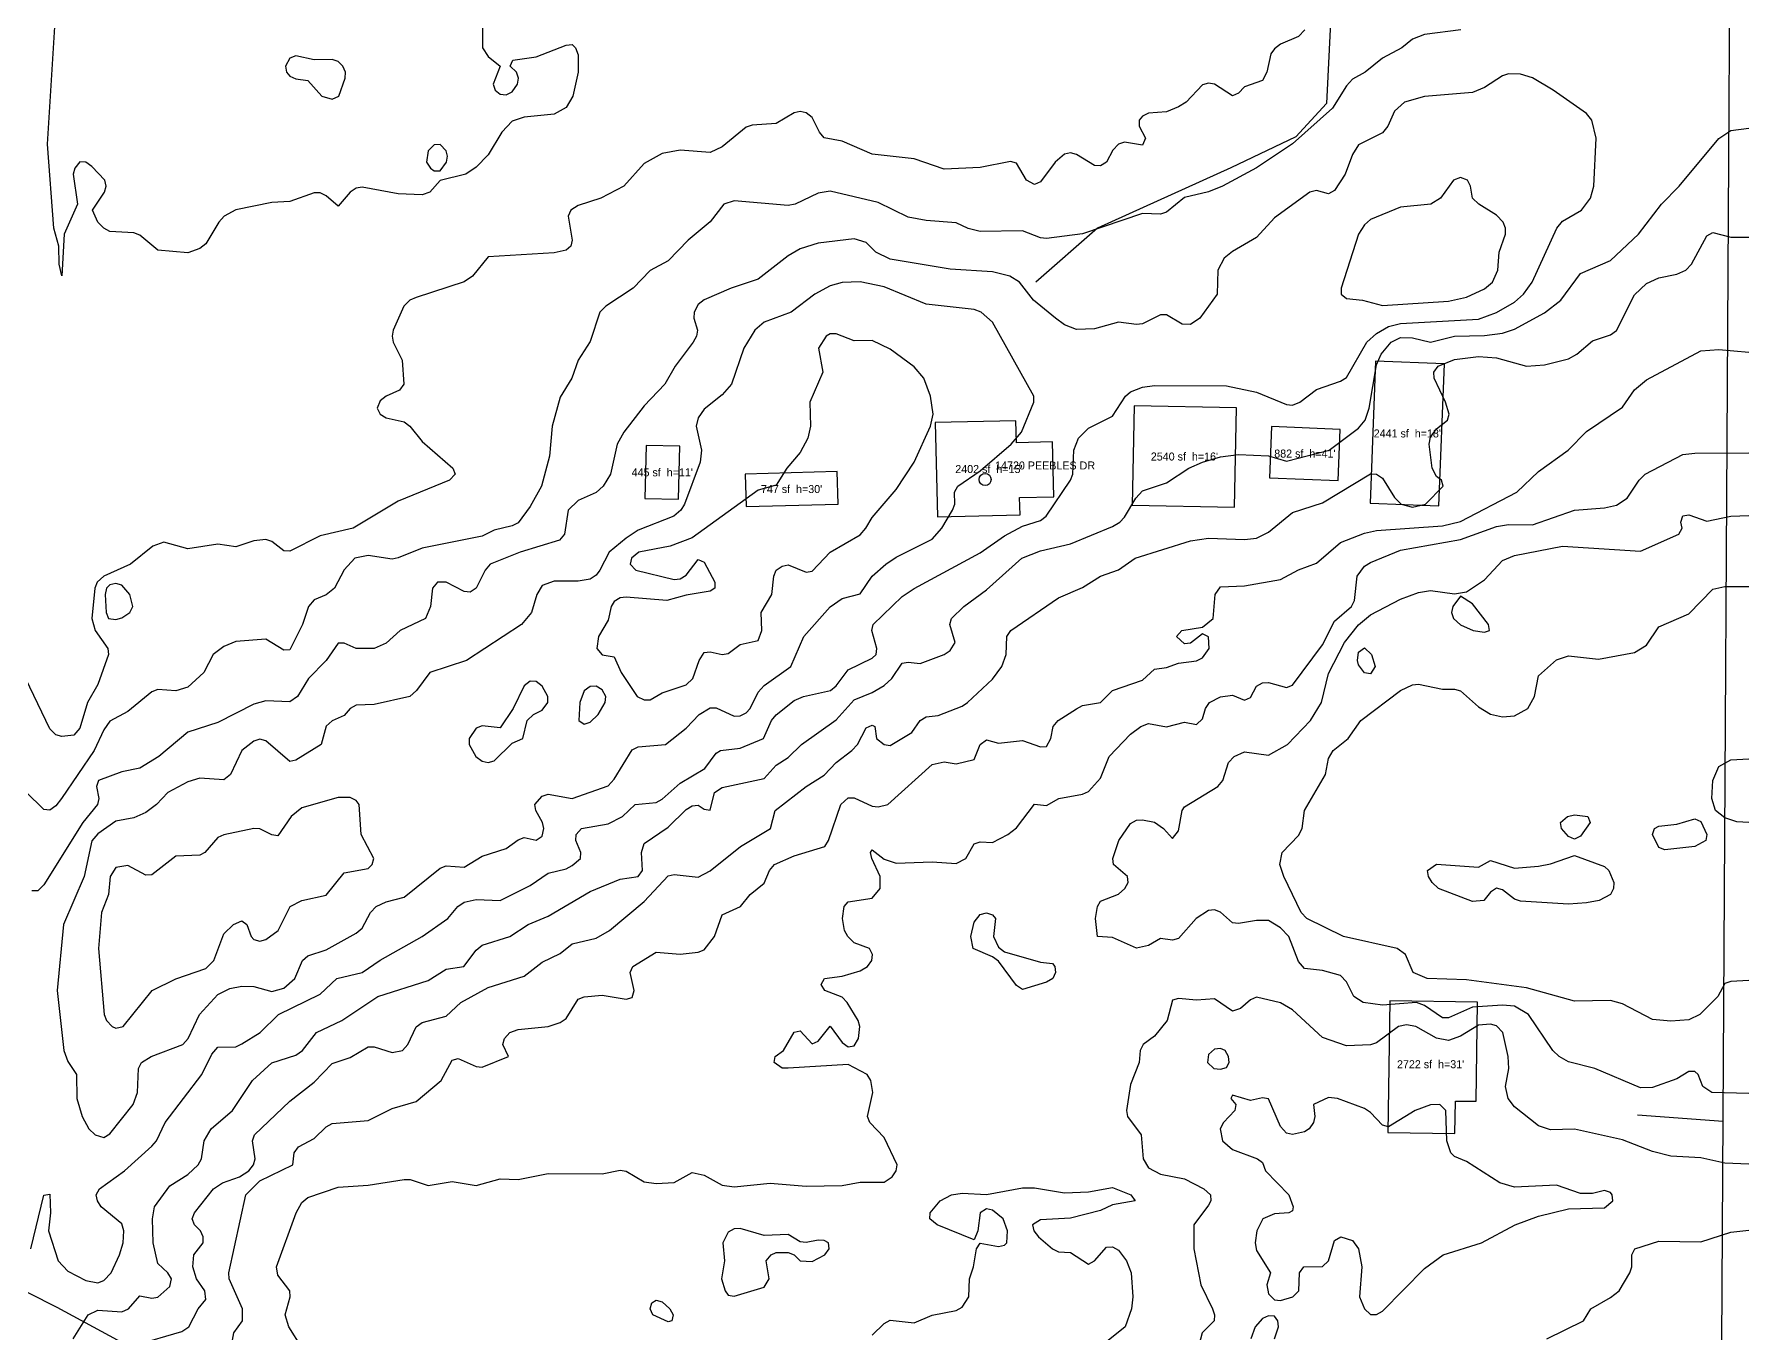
# Model space of a CAD drawing. Extents: x 425119 to 428731, y 1576976 to 1581037.
# Drawn here: x 427816 to 428673, y 1579065 to 1579714 of the extents above; entities that cross this region are included whole.
import ezdxf
from ezdxf.enums import TextEntityAlignment as Align

# ---------------------------------------------------------------- set-up
doc = ezdxf.new("R2010")
doc.units = 21
doc.header["$MEASUREMENT"] = 0
for name, color, linetype in [('A-BLDG-ANNO', 1, 'Continuous'), ('A-BLDG-FTPT', 1, 'Continuous'), ('C-ROAD-CNTR', 7, 'Continuous'), ('C-TOPO-MAJR', 3, 'Continuous'), ('C-TOPO-MINR', 8, 'Continuous'), ('G-ANNO-ADDR', 2, 'Continuous'), ('G-ANNO-AOI', 6, 'Continuous')]:
    doc.layers.add(name, color=color, linetype=linetype)

msp = doc.modelspace()

# ---------------------------------------------------------------- linework, layer by layer
at = {"layer": 'A-BLDG-FTPT'}
for points, elevation in [([(428486.05, 1579551.01), (428483.35, 1579480.09), (428517.72, 1579478.79), (428520.42, 1579549.72)], 80.25), ([(428306.58, 1579510.19), (428306.3, 1579521.28), (428265.92, 1579520.29), (428267.08, 1579473.26), (428308.36, 1579474.29), (428308.12, 1579482.84), (428325.31, 1579483.28), (428324.64, 1579510.63)], 83.02), ([(428365.41, 1579528.68), (428364.41, 1579479.09), (428415.58, 1579478.05), (428416.58, 1579527.68)], 81.23), ([(428468.4, 1579516.94), (428434.07, 1579518.38), (428432.98, 1579492.75), (428467.32, 1579491.31)], 81.14), ([(428138.28, 1579508.5), (428121.51, 1579508.93), (428120.81, 1579482.43), (428137.61, 1579482)], 82.65), ([(428216.9, 1579495.89), (428170.94, 1579494.56), (428171.42, 1579478.34), (428217.38, 1579479.63)], 84.2), ([(428525.89, 1579181.3), (428536.22, 1579181.17), (428536.96, 1579230.76), (428493.1, 1579231.42), (428492.13, 1579165.54), (428525.67, 1579165.05)], 78.41)]:
    msp.add_lwpolyline(points, close=True, dxfattribs=dict(at, elevation=elevation))
at = {"layer": 'C-ROAD-CNTR'}
for points in [[(428467.24, 1579796.68), (428466.15, 1579774.36), (428461.55, 1579679.77), (428446.09, 1579663.07), (428413.7, 1579647.59), (428347.05, 1579617.4), (428316.17, 1579590.42)], [(428659.75, 1579171.06), (428616.89, 1579174.32)], [(427799.03, 1579092.4), (427826.94, 1579078.34), (427883.32, 1579047.79), (427966.04, 1579001.44), (428038.8, 1578963.08), (428054.41, 1578946.88), (428059.83, 1578934.92), (428061.5, 1578924.51)]]:
    msp.add_lwpolyline(points, dxfattribs=at)
at = {"layer": 'C-TOPO-MAJR'}
for points, elevation in [([(428450.67, 1579716.5), (428447.5, 1579713.3), (428438.5, 1579709.38), (428435.5, 1579707.04), (428433.68, 1579704.5), (428431.74, 1579695.5), (428429.5, 1579691.22), (428420.5, 1579688.16), (428417.5, 1579684.96), (428414.5, 1579683.58), (428405.5, 1579689.42), (428402.5, 1579689.98), (428399.5, 1579689.05), (428391.31, 1579680.5), (428387.5, 1579678.07), (428381.5, 1579675.66), (428372.5, 1579675.01), (428369.5, 1579673.39), (428367.9, 1579671.5), (428367.9, 1579668.5), (428371.12, 1579662.5), (428369.5, 1579659.02), (428360.5, 1579660.42), (428357.5, 1579659.5), (428354.65, 1579656.5), (428351.57, 1579650.5), (428348.5, 1579648.68), (428345.5, 1579648.77), (428336.5, 1579654.23), (428333.5, 1579655.17), (428330.5, 1579654.5), (428325.89, 1579650.5), (428318.5, 1579640.55), (428315.5, 1579639.31), (428311.51, 1579641.5), (428306.5, 1579649.91), (428303.5, 1579650.83), (428288.5, 1579647.76), (428270.5, 1579647.01), (428255.5, 1579652.13), (428234.5, 1579654.5), (428219.5, 1579660.9), (428210.5, 1579662.66), (428208.1, 1579665.5), (428204.5, 1579672.79), (428201.5, 1579675.13), (428198.5, 1579675.74), (428195.5, 1579675.03), (428186.5, 1579669.82), (428174.5, 1579669.01), (428171.5, 1579668.01), (428159.5, 1579658.16), (428153.5, 1579655.21), (428138.5, 1579656.48), (428129.5, 1579654.72), (428120.5, 1579649.8), (428110.35, 1579638.5), (428098.88, 1579632.5), (428087.5, 1579628.76), (428083.8, 1579626.5), (428082.44, 1579623.5), (428084.56, 1579611.5), (428083.86, 1579608.5), (428081.5, 1579606.4), (428075.5, 1579605.17), (428042.5, 1579603.08), (428034.64, 1579593.5), (428030.5, 1579590.65), (428006.5, 1579582.87), (428003.41, 1579581.5), (428000.4, 1579578.5), (427995.06, 1579566.5), (427994.6, 1579563.5), (427995.13, 1579560.5), (427999.59, 1579551.5), (428000.34, 1579539.5), (427998.31, 1579536.5), (427991.5, 1579533.57), (427988.5, 1579531.2), (427987, 1579527.5), (427988.56, 1579524.5), (427991.5, 1579522.67), (428000.5, 1579520.76), (428003.4, 1579518.5), (428009.5, 1579510.79), (428024.87, 1579497.5), (428026.07, 1579494.5), (428023.14, 1579491.5), (427997.5, 1579481.09), (427975.07, 1579467.5), (427958.5, 1579463.74), (427943.5, 1579456), (427940.5, 1579456.3), (427934.5, 1579460.98), (427931.5, 1579461.87), (427925.5, 1579461.29), (427916.5, 1579458.26), (427907.5, 1579459.5), (427892.5, 1579457.25), (427880.5, 1579460.58), (427874.93, 1579458.5), (427863.73, 1579449.5), (427850.5, 1579443.63), (427847.2, 1579440.5), (427845.94, 1579437.5), (427844.48, 1579422.5), (427846.15, 1579416.5), (427852.47, 1579407.5), (427852.74, 1579404.5), (427847.5, 1579389.51), (427842.32, 1579380.5), (427838.5, 1579367.6), (427835.5, 1579364.06), (427829.5, 1579363.49), (427826.5, 1579364.34), (427823.5, 1579367.28), (427811.5, 1579392.24)], 80), ([(427866.62, 1579059.5), (427889.5, 1579066.09), (427892.96, 1579068.5), (427897.64, 1579077.5), (427901.5, 1579082.12), (427900.88, 1579086.5), (427896.86, 1579092.5), (427894.9, 1579098.5), (427895.44, 1579104.5), (427900.03, 1579110.5), (427900.12, 1579113.5), (427898.81, 1579116.5), (427895.83, 1579119.5), (427894.68, 1579122.5), (427895.77, 1579125.5), (427905.23, 1579137.5), (427909.71, 1579140.5), (427918.22, 1579143.5), (427922.96, 1579146.5), (427925.28, 1579149.5), (427926.08, 1579152.5), (427924.84, 1579161.5), (427925.77, 1579164.5), (427943.5, 1579181.32), (427955.5, 1579190.67), (427964.5, 1579200.01), (427973.5, 1579203.07), (427982.5, 1579208.36), (427985.5, 1579208.42), (427994.5, 1579205.54), (427999.65, 1579206.5), (428002.32, 1579209.5), (428006.5, 1579218.42), (428009.5, 1579220.51), (428021.5, 1579223.7), (428028.87, 1579230.5), (428042.5, 1579237.98), (428060.5, 1579243.7), (428069.5, 1579250.62), (428078.5, 1579254.96), (428084.5, 1579259.94), (428096.5, 1579262.62), (428103.24, 1579266.5), (428120.5, 1579280.95), (428132.5, 1579293.89), (428135.5, 1579294.44), (428147.5, 1579293.14), (428153.5, 1579296.26), (428168.68, 1579308.5), (428183.71, 1579317.5), (428186.01, 1579326.5), (428201.5, 1579338.48), (428210.5, 1579344.07), (428216.5, 1579350.46), (428224.28, 1579356.5), (428227.18, 1579359.5), (428231.5, 1579367.78), (428234.5, 1579369.18), (428235.86, 1579368.5), (428236.57, 1579362.5), (428240.41, 1579359.5), (428243.5, 1579358.95), (428254.3, 1579365.5), (428258.5, 1579371.47), (428261.5, 1579373.37), (428267.5, 1579373.95), (428279.5, 1579378.67), (428282.08, 1579380.5), (428294.5, 1579392.09), (428299.23, 1579398.5), (428301.38, 1579404.5), (428301.7, 1579413.5), (428303.81, 1579416.5), (428327.5, 1579432.72), (428339.5, 1579437.99), (428348.5, 1579443.63), (428357.5, 1579446.66), (428365.87, 1579452.5), (428393.5, 1579461.19), (428402.5, 1579462.55), (428420.5, 1579461.9), (428426.5, 1579462.64), (428432.5, 1579465.59), (428444.5, 1579475.44), (428459.5, 1579480.28), (428483.5, 1579494.77), (428486.5, 1579494.62), (428489.5, 1579492.49), (428495.5, 1579482.82), (428498.78, 1579479.5), (428504.5, 1579478.09), (428510.94, 1579479.5), (428519.76, 1579488.5), (428519.02, 1579491.5), (428516.5, 1579493.43), (428514.33, 1579497.5), (428512.87, 1579509.5), (428513.5, 1579513.09), (428516.5, 1579517.2), (428522.02, 1579521.5), (428522.84, 1579524.5), (428520.97, 1579530.5), (428515.29, 1579542.5), (428515.18, 1579545.5), (428517.36, 1579548.5), (428525.5, 1579551.87), (428537.5, 1579553.41), (428546.5, 1579552.71), (428561.5, 1579548.43), (428570.5, 1579549.13), (428582.5, 1579552.26), (428586.68, 1579554.5), (428594.5, 1579561.13), (428603.5, 1579564.23), (428606.5, 1579566.39), (428615.5, 1579584.09), (428621.5, 1579589.75), (428627.5, 1579592.69), (428636.5, 1579594.45), (428641.01, 1579596.5), (428643.9, 1579599.5), (428651.5, 1579613.72), (428654.5, 1579615.32), (428663.5, 1579613.01), (428672.5, 1579612.92)], 80), ([(428672.5, 1579320.55), (428666.5, 1579320.77), (428660.5, 1579322.77), (428655.85, 1579326.5), (428654.01, 1579332.5), (428654.63, 1579341.5), (428657.5, 1579348.48), (428663.5, 1579351.77), (428672.5, 1579352.29)], 75)]:
    msp.add_lwpolyline(points, dxfattribs=dict(at, elevation=elevation))
at = {"layer": 'C-TOPO-MAJR', "elevation": 75}
for points in [[(428582.5, 1579313.43), (428578.98, 1579317.5), (428578.43, 1579320.5), (428581.97, 1579323.5), (428585.5, 1579324.4), (428592.16, 1579323.5), (428593.32, 1579320.5), (428588.5, 1579313.62), (428585.5, 1579312.08), (428582.5, 1579313.43)], [(428627.5, 1579308.07), (428624.4, 1579314.5), (428625.46, 1579317.5), (428627.5, 1579318.59), (428636.5, 1579319.69), (428645.5, 1579322.34), (428648.5, 1579321), (428651.49, 1579314.5), (428651, 1579311.5), (428645.5, 1579308.45), (428630.5, 1579306.87), (428627.5, 1579308.07)], [(428534.5, 1579281.04), (428517.54, 1579287.5), (428514.35, 1579290.5), (428512.54, 1579293.5), (428512.02, 1579296.5), (428516.5, 1579299.68), (428537.5, 1579298.14), (428543.5, 1579301.53), (428555.5, 1579297.72), (428567.5, 1579298.62), (428573.5, 1579299.78), (428585.5, 1579304.04), (428600.5, 1579298.45), (428602.57, 1579296.5), (428605.11, 1579290.5), (428604.99, 1579287.5), (428603.37, 1579284.5), (428597.71, 1579281.5), (428591.5, 1579280.3), (428582.5, 1579279.74), (428558.5, 1579281.12), (428555.5, 1579282.23), (428549.5, 1579286.81), (428546.5, 1579287.64), (428543.5, 1579285.71), (428540.09, 1579281.5), (428534.5, 1579281.04)]]:
    msp.add_lwpolyline(points, close=True, dxfattribs=at)
at = {"layer": 'C-TOPO-MINR'}
for points, elevation in [([(428039.68, 1579719.5), (428039.71, 1579707.5), (428042.5, 1579703.33), (428048.47, 1579698.5), (428044.96, 1579689.5), (428045.99, 1579686.5), (428048.5, 1579684.44), (428051.5, 1579684.03), (428054.5, 1579685.61), (428057.15, 1579689.5), (428057.71, 1579692.5), (428056.65, 1579695.5), (428053.57, 1579698.5), (428054.9, 1579701.5), (428066.5, 1579703.06), (428081.5, 1579708.96), (428084.5, 1579709.25), (428086.23, 1579707.5), (428087.5, 1579704.05), (428087.44, 1579695.5), (428084.84, 1579683.5), (428081.5, 1579677.81), (428075.5, 1579674.47), (428060.5, 1579673.01), (428054.5, 1579670.89), (428049.3, 1579665.5), (428042.5, 1579654.18), (428036.5, 1579647.88), (428031.44, 1579644.5), (428018.5, 1579641.32), (428013.4, 1579635.5), (428009.5, 1579634.07), (427997.5, 1579634.66), (427979.5, 1579638), (427976.5, 1579637.45), (427973.51, 1579635.5), (427967.5, 1579628.54), (427961.5, 1579633.71), (427958.5, 1579635.16), (427955.5, 1579635.16), (427943.5, 1579630.83), (427934.5, 1579630.23), (427916.5, 1579626.65), (427910.67, 1579623.5), (427907.98, 1579620.5), (427901.5, 1579609.66), (427898.5, 1579607.32), (427892.5, 1579605.07), (427877.5, 1579606.56), (427868.5, 1579613.96), (427865.5, 1579615.21), (427853.5, 1579615.87), (427850.5, 1579617.53), (427847.4, 1579620.5), (427844.86, 1579626.5), (427850.85, 1579635.5), (427851.57, 1579638.5), (427850.9, 1579641.5), (427844.5, 1579648.32), (427841.5, 1579650.49), (427838.5, 1579650.57), (427835.96, 1579647.5), (427835.06, 1579644.5), (427837.28, 1579629.5), (427830.7, 1579614.5), (427829.5, 1579593.61), (427829.5, 1579593.61), (427828.1, 1579599.5), (427827.91, 1579608.5), (427825.55, 1579617.5), (427822.31, 1579659.5), (427826.81, 1579731.5)], 79), ([(428528.66, 1579716.5), (428510.5, 1579714.28), (428504.5, 1579711.99), (428499.09, 1579707.5), (428489.5, 1579702.45), (428480.77, 1579695.5), (428474.5, 1579691.85), (428471.5, 1579688.66), (428464.57, 1579677.5), (428444.5, 1579659.62), (428426.5, 1579647.7), (428409.48, 1579638.5), (428402.5, 1579635.62), (428390.5, 1579632.74), (428381.5, 1579625.45), (428378.5, 1579624.44), (428369.5, 1579624.85), (428339.5, 1579614.61), (428321.5, 1579612.35), (428318.5, 1579612.67), (428309.5, 1579616.21), (428288.5, 1579615.82), (428282.5, 1579617.32), (428276.5, 1579620.21), (428261.5, 1579621.28), (428252.5, 1579622.89), (428237.5, 1579630.22), (428213.5, 1579635.92), (428207.5, 1579635.04), (428196.01, 1579629.5), (428192.5, 1579628.75), (428165.5, 1579631.18), (428160.3, 1579629.5), (428153.5, 1579620.61), (428142.52, 1579611.5), (428132.5, 1579601.08), (428123.5, 1579596.28), (428115.07, 1579587.5), (428101.38, 1579578.5), (428098.41, 1579575.5), (428093.5, 1579560.9), (428087.47, 1579551.5), (428084.43, 1579542.5), (428078.5, 1579533.01), (428074.47, 1579518.5), (428073.19, 1579503.5), (428069.19, 1579488.5), (428063.5, 1579478.38), (428057.5, 1579470.26), (428054.5, 1579468.68), (428045.5, 1579466.54), (428039.5, 1579463.57), (428009.5, 1579457.52), (427997.5, 1579452.68), (427994.5, 1579452.11), (427982.5, 1579453.89), (427975.87, 1579452.5), (427970.5, 1579446.82), (427965.77, 1579437.5), (427961.5, 1579434.27), (427955.5, 1579431.75), (427952.73, 1579428.5), (427949.72, 1579419.5), (427943.5, 1579406.78), (427940.5, 1579406.52), (427931.5, 1579412.03), (427916.5, 1579410.87), (427910.5, 1579408.39), (427905.19, 1579404.5), (427900.42, 1579395.5), (427892.5, 1579388.19), (427886.5, 1579386.25), (427877.5, 1579387), (427874.5, 1579385.73), (427862.5, 1579375.93), (427853.5, 1579371.14), (427850.5, 1579366.84), (427845.72, 1579356.5), (427829.31, 1579332.5), (427826.5, 1579328.84), (427823.5, 1579326.73), (427820.5, 1579327.04), (427811.5, 1579335.89)], 81), ([(427813.98, 1579107.5), (427820.5, 1579134.21), (427823.5, 1579134.75), (427823.83, 1579125.5), (427822.8, 1579116.5), (427827.64, 1579101.5), (427832.5, 1579096.33), (427841.5, 1579091.67), (427847.5, 1579090.5), (427850.5, 1579091.59), (427854.18, 1579095.5), (427858.37, 1579104.5), (427860.11, 1579110.5), (427860.53, 1579116.5), (427859.5, 1579119.97), (427849.16, 1579128.5), (427847.24, 1579131.5), (427846.67, 1579134.5), (427848.32, 1579137.5), (427860.78, 1579146.5), (427874.5, 1579158.72), (427876.77, 1579161.5), (427881.04, 1579170.5), (427899.38, 1579194.5), (427904.5, 1579204.8), (427907.5, 1579208.19), (427916.5, 1579208.39), (427919.5, 1579209.92), (427928.53, 1579215.5), (427937.71, 1579224.5), (427958.5, 1579234.72), (427966.84, 1579242.5), (427979.5, 1579245.55), (427988.5, 1579251.68), (428009.5, 1579263.47), (428022.42, 1579272.5), (428027.42, 1579278.5), (428030.5, 1579280.65), (428036.5, 1579282.04), (428048.5, 1579281.43), (428063.5, 1579288.96), (428072.5, 1579295.25), (428081.5, 1579297.39), (428084.5, 1579299), (428088.65, 1579302.5), (428088.84, 1579305.5), (428086.41, 1579311.5), (428086.53, 1579314.5), (428089.13, 1579317.5), (428102.5, 1579319.83), (428109.69, 1579323.5), (428116.06, 1579329.5), (428126.5, 1579330.52), (428129.5, 1579332.13), (428138.5, 1579340.18), (428150.76, 1579347.5), (428156.5, 1579355.18), (428158.64, 1579356.5), (428168.5, 1579357.57), (428180.15, 1579362.5), (428184.16, 1579371.5), (428186.5, 1579374.37), (428195.5, 1579381.47), (428200.11, 1579383.5), (428213.58, 1579386.5), (428216.5, 1579388.72), (428222.5, 1579396.76), (428234.5, 1579402.65), (428236.39, 1579404.5), (428236.83, 1579407.5), (428234.26, 1579416.5), (428234.93, 1579419.5), (428249.5, 1579433.34), (428255.5, 1579437.39), (428288.5, 1579455.16), (428300.5, 1579463.81), (428309.5, 1579468.63), (428318.5, 1579471.33), (428321.34, 1579473.5), (428333.56, 1579491.5), (428334.78, 1579494.5), (428335.26, 1579506.5), (428337.51, 1579512.5), (428342.5, 1579517.45), (428354.5, 1579523.47), (428361.09, 1579533.5), (428363.5, 1579535.64), (428369.5, 1579537.96), (428375.5, 1579538.85), (428411.5, 1579538.76), (428426.5, 1579535.54), (428441.5, 1579529.4), (428444.5, 1579529.09), (428448.19, 1579530.5), (428456.5, 1579536.9), (428468.5, 1579540.98), (428471.5, 1579542.91), (428481.7, 1579560.5), (428486.5, 1579564.77), (428492.5, 1579568.26), (428498.5, 1579569.85), (428537.5, 1579572.07), (428546.5, 1579575.33), (428555.5, 1579580.51), (428559.98, 1579584.5), (428564.27, 1579590.5), (428576.54, 1579617.5), (428579.5, 1579620.94), (428589.01, 1579626.5), (428593.46, 1579632.5), (428595.12, 1579638.5), (428596.24, 1579662.5), (428594.18, 1579671.5), (428591.5, 1579674.71), (428574.81, 1579686.5), (428564.5, 1579692.57), (428558.5, 1579694.44), (428552.5, 1579694.51), (428549.5, 1579693.63), (428540.5, 1579687.71), (428534.5, 1579685.21), (428510.5, 1579683.24), (428500.43, 1579680.5), (428495.5, 1579675.86), (428492.11, 1579668.5), (428489.5, 1579665.05), (428477.5, 1579659.15), (428474.5, 1579654.32), (428470.85, 1579644.5), (428465.5, 1579636.29), (428462.5, 1579634.64), (428456.5, 1579636.3), (428453.2, 1579635.5), (428435.5, 1579622.58), (428426.5, 1579612.8), (428414.5, 1579605.82), (428410.44, 1579602.5), (428407.26, 1579596.5), (428406.89, 1579584.5), (428398.15, 1579572.5), (428393.5, 1579569.41), (428389.33, 1579569.5), (428381.5, 1579574.2), (428378.5, 1579574.12), (428369.5, 1579569.65), (428366.5, 1579569.26), (428357.5, 1579570.55), (428345.5, 1579567.11), (428336.5, 1579566.89), (428330.5, 1579569.21), (428326.13, 1579572.5), (428315.08, 1579581.5), (428308.08, 1579590.5), (428303.17, 1579593.5), (428294.5, 1579595.61), (428273.5, 1579596.99), (428243.5, 1579601.99), (428236.24, 1579605.5), (428231.5, 1579610.34), (428225.5, 1579612.21), (428207.5, 1579610.04), (428198.5, 1579607.08), (428192.5, 1579603.71), (428177.5, 1579591.96), (428163.94, 1579587.5), (428150.5, 1579581.65), (428147.5, 1579579.39), (428145.51, 1579575.5), (428145.37, 1579572.5), (428147.14, 1579566.5), (428146.71, 1579563.5), (428144.96, 1579560.5), (428136, 1579548.5), (428130.79, 1579539.5), (428120.5, 1579528.73), (428110.34, 1579515.5), (428107.06, 1579509.5), (428103.66, 1579494.5), (428100.04, 1579488.5), (428096.5, 1579485.41), (428087.5, 1579481.41), (428082.53, 1579476.5), (428080.77, 1579464.5), (428078.11, 1579461.5), (428058.55, 1579455.5), (428043.57, 1579449.5), (428041.11, 1579446.5), (428036.58, 1579437.5), (428033.5, 1579435.57), (428030.5, 1579435.86), (428021.5, 1579440.6), (428017.23, 1579440.5), (428014.76, 1579437.5), (428013.78, 1579428.5), (428011.19, 1579422.5), (427998.52, 1579416.5), (427991.5, 1579410.16), (427985.5, 1579407.44), (427976.5, 1579407.41), (427970.5, 1579410.04), (427967.5, 1579410.07), (427961.57, 1579401.5), (427952.77, 1579392.5), (427947.31, 1579383.5), (427943.5, 1579380.76), (427931.5, 1579381.22), (427925.5, 1579379.55), (427907.5, 1579370.53), (427892.5, 1579365.6), (427877.98, 1579353.5), (427868.5, 1579347.64), (427859.5, 1579345.75), (427847.73, 1579341.5), (427846.77, 1579338.5), (427847.99, 1579332.5), (427847.29, 1579329.5), (427839.95, 1579320.5), (427820.5, 1579289.28), (427817.5, 1579286.31), (427814.5, 1579286.42)], 82), ([(427835.16, 1579062.5), (427842.65, 1579074.5), (427847.5, 1579076.79), (427859.5, 1579075.99), (427862.82, 1579077.5), (427868.5, 1579083.97), (427874.5, 1579082.76), (427877.5, 1579083.32), (427883.5, 1579088.6), (427884.23, 1579092.5), (427882.39, 1579095.5), (427877.5, 1579100.1), (427875.1, 1579110.5), (427874.86, 1579122.5), (427875.79, 1579128.5), (427883.5, 1579138.98), (427892.5, 1579144.65), (427897.57, 1579149.5), (427899.22, 1579152.5), (427900.65, 1579161.5), (427904.16, 1579167.5), (427914.76, 1579176.5), (427924.79, 1579191.5), (427934.5, 1579200.42), (427946.5, 1579204.3), (427949.67, 1579206.5), (427956.71, 1579215.5), (427969.45, 1579221.5), (427987.44, 1579233.5), (428012.5, 1579241.57), (428021.5, 1579247.16), (428030.31, 1579248.5), (428036.5, 1579256.75), (428039.5, 1579259.26), (428053.45, 1579263.5), (428062.51, 1579269.5), (428072.5, 1579273.61), (428093.5, 1579285.94), (428108.5, 1579292.22), (428117.5, 1579293.53), (428119.74, 1579296.5), (428119.23, 1579305.5), (428120.5, 1579309.97), (428132.5, 1579318.11), (428141.5, 1579326.92), (428144.5, 1579328.75), (428147.5, 1579329.12), (428150.5, 1579327.18), (428153.5, 1579326.65), (428155.58, 1579335.5), (428159.5, 1579338), (428180.5, 1579342.49), (428186.5, 1579349.17), (428192.5, 1579352.9), (428199.14, 1579359.5), (428216.5, 1579371.83), (428225.5, 1579381.73), (428234.5, 1579385.37), (428240.5, 1579388.93), (428244.19, 1579392.5), (428249.5, 1579400.07), (428252.5, 1579400.66), (428258.5, 1579399.87), (428270.5, 1579404.4), (428273.5, 1579406.46), (428275.93, 1579410.5), (428273.32, 1579419.5), (428274.12, 1579422.5), (428280.21, 1579428.5), (428291.5, 1579436.74), (428309.32, 1579452.5), (428318.5, 1579456.29), (428333.5, 1579459.79), (428354.5, 1579468.45), (428358.16, 1579470.5), (428360.5, 1579473.14), (428366.2, 1579482.5), (428369.5, 1579486.15), (428381.5, 1579490.17), (428392.72, 1579497.5), (428399.5, 1579500.52), (428408.5, 1579503.17), (428417.5, 1579504.33), (428432.5, 1579503.7), (428441.5, 1579501.02), (428462.84, 1579506.5), (428477.5, 1579517.51), (428480.76, 1579521.5), (428482.88, 1579527.5), (428486.5, 1579549.26), (428488.83, 1579554.5), (428493.76, 1579560.5), (428498.5, 1579562.88), (428504.5, 1579562.62), (428513.5, 1579560.53), (428525.5, 1579563.52), (428540.5, 1579563.8), (428549.5, 1579565.01), (428555.5, 1579567.01), (428570.5, 1579575.12), (428578.55, 1579581.5), (428588.5, 1579594.85), (428603.5, 1579601.24), (428617.43, 1579614.5), (428628.99, 1579629.5), (428637.7, 1579638.5), (428657.5, 1579662.26), (428663.5, 1579666.28), (428672.5, 1579667.4)], 81), ([(427913.2, 1579053.5), (427915.51, 1579065.5), (427919.82, 1579071.5), (427919.75, 1579077.5), (427913.18, 1579092.5), (427913, 1579095.5), (427921.49, 1579134.5), (427928.5, 1579141.37), (427944.91, 1579149.5), (427945.66, 1579155.5), (427947.76, 1579158.5), (427955.5, 1579162.65), (427961.5, 1579168.42), (427964.5, 1579170.13), (427982.5, 1579171.65), (427994.5, 1579177.57), (428006.5, 1579181.15), (428018.97, 1579191.5), (428024.5, 1579201.75), (428027.5, 1579202.53), (428036.5, 1579198.52), (428039.5, 1579198.15), (428052.77, 1579203.5), (428049.82, 1579209.5), (428050.71, 1579212.5), (428053.4, 1579215.5), (428057.5, 1579216.98), (428072.5, 1579218.63), (428078.5, 1579220.48), (428081.5, 1579222.62), (428087.5, 1579232.2), (428090.5, 1579233.45), (428099.5, 1579234.25), (428111.5, 1579232.15), (428114.5, 1579232.98), (428115.53, 1579236.5), (428113.56, 1579245.5), (428114.81, 1579248.5), (428126.5, 1579255.77), (428138.5, 1579254.63), (428147.5, 1579255.66), (428150.5, 1579256.84), (428155.67, 1579263.5), (428159.5, 1579274.29), (428168.65, 1579278.5), (428173.43, 1579284.5), (428180.5, 1579290.13), (428183.11, 1579296.5), (428185.56, 1579299.5), (428195.5, 1579303.77), (428210.72, 1579308.5), (428212.68, 1579311.5), (428218.86, 1579329.5), (428222.5, 1579332.78), (428225.5, 1579332.88), (428234.5, 1579328.6), (428237.5, 1579328.33), (428242.32, 1579329.5), (428264.5, 1579349.47), (428270.5, 1579350.74), (428276.5, 1579349.77), (428285.5, 1579351.91), (428288.5, 1579359.44), (428291.5, 1579361.83), (428297.5, 1579360.15), (428309.5, 1579361.45), (428318.5, 1579358.33), (428321.5, 1579358.48), (428323.68, 1579362.5), (428324.9, 1579368.5), (428327.38, 1579371.5), (428336.5, 1579377.36), (428339.5, 1579379.01), (428348.5, 1579380.43), (428354.48, 1579386.5), (428369.5, 1579391.54), (428375.5, 1579397.03), (428381.5, 1579397.89), (428387.5, 1579400.12), (428396.5, 1579401.21), (428399.5, 1579402.77), (428402.88, 1579407.5), (428402.5, 1579413.27), (428399.5, 1579414.73), (428393.5, 1579410.16), (428390.5, 1579409.84), (428386.53, 1579413.5), (428389.19, 1579416.5), (428399.5, 1579418.12), (428404.86, 1579422.5), (428405.92, 1579434.5), (428408.5, 1579438.3), (428420.5, 1579438.75), (428438.5, 1579441.96), (428447.5, 1579446.73), (428456.5, 1579450.02), (428468.5, 1579460.42), (428480.5, 1579465.14), (428486.5, 1579466.38), (428519.5, 1579468.78), (428528.5, 1579470.96), (428556.56, 1579485.5), (428567.5, 1579495.83), (428582.19, 1579506.5), (428591.5, 1579515.87), (428609.5, 1579528.1), (428615.5, 1579536.67), (428621.5, 1579541.66), (428648.5, 1579556.13), (428657.5, 1579556.89), (428672.5, 1579555.52)], 79), ([(427949.5, 1579058.11), (427942.86, 1579068.5), (427941.11, 1579074.5), (427943.65, 1579083.5), (427943.41, 1579086.5), (427937.5, 1579094.31), (427936.8, 1579098.5), (427946.57, 1579125.5), (427949.5, 1579130.64), (427952.5, 1579133.08), (427967.5, 1579138.35), (427982.5, 1579139.28), (428000.5, 1579142.17), (428003.5, 1579142.17), (428012.5, 1579139.14), (428024.5, 1579141.11), (428036.5, 1579139.04), (428048.5, 1579142.5), (428057.5, 1579142.12), (428072.5, 1579145.09), (428099.5, 1579145), (428108.5, 1579146.8), (428111.5, 1579146.2), (428120.5, 1579140.9), (428126.5, 1579140.03), (428135.5, 1579140.55), (428144.5, 1579145.56), (428150.5, 1579144.31), (428159.5, 1579139.26), (428165.5, 1579138.45), (428183.5, 1579140.26), (428201.5, 1579138.74), (428219.5, 1579139.09), (428228.5, 1579140.84), (428240.5, 1579140.83), (428244.5, 1579143.5), (428246.5, 1579146.5), (428246.97, 1579149.5), (428240.5, 1579163.12), (428233.35, 1579170.5), (428232.17, 1579173.5), (428234.79, 1579185.5), (428233.77, 1579191.5), (428231.95, 1579194.5), (428222.5, 1579199.57), (428192.5, 1579197.7), (428189.5, 1579197.8), (428185.51, 1579200.5), (428186.03, 1579203.5), (428190.14, 1579206.5), (428195.5, 1579215.74), (428198.5, 1579216.38), (428204.5, 1579209.82), (428207.5, 1579211.19), (428213.5, 1579218.65), (428219.5, 1579210.58), (428222.5, 1579208.35), (428225.5, 1579208.93), (428227.56, 1579212.5), (428228.26, 1579218.5), (428227.37, 1579221.5), (428221.95, 1579230.5), (428219.5, 1579233.23), (428210.81, 1579236.5), (428209, 1579239.5), (428210.65, 1579242.5), (428219.5, 1579243.74), (428228.5, 1579246.45), (428232.08, 1579248.5), (428234.2, 1579251.5), (428234.69, 1579254.5), (428233.17, 1579257.5), (428225.5, 1579260.37), (428222.32, 1579263.5), (428220.54, 1579266.5), (428219.63, 1579272.5), (428220.48, 1579278.5), (428222.5, 1579280.8), (428234.5, 1579282.62), (428238.39, 1579287.5), (428238.48, 1579293.5), (428234.31, 1579302.5), (428233.67, 1579305.5), (428234.5, 1579306.76), (428240.5, 1579302.09), (428246.5, 1579300.24), (428264.5, 1579300.76), (428276.5, 1579299.92), (428281.22, 1579302.5), (428285.5, 1579309.76), (428288.5, 1579310.75), (428294.5, 1579310.45), (428302.26, 1579314.5), (428306.5, 1579317.87), (428315.5, 1579329.65), (428321.5, 1579329.01), (428327.78, 1579332.5), (428339.5, 1579334.57), (428342.5, 1579335.94), (428348.5, 1579342.7), (428352.91, 1579353.5), (428363.5, 1579364.66), (428368.67, 1579368.5), (428372.5, 1579369.91), (428381.5, 1579368.36), (428390.5, 1579370.59), (428396.5, 1579369.47), (428399.5, 1579372.3), (428401.03, 1579377.5), (428403.04, 1579380.5), (428408.5, 1579383.29), (428414.5, 1579384.04), (428420.5, 1579381.56), (428423.5, 1579383.02), (428426.5, 1579388.54), (428429.5, 1579390.31), (428432.5, 1579390.39), (428441.5, 1579387.94), (428444.5, 1579389.08), (428459.5, 1579409.28), (428465.5, 1579421.1), (428474.02, 1579428.5), (428475.5, 1579431.5), (428476.77, 1579443.5), (428480.5, 1579448.63), (428483.5, 1579450.46), (428498.5, 1579456.62), (428528.5, 1579461.91), (428546.5, 1579468.39), (428552.5, 1579469.39), (428564.5, 1579469.2), (428585.5, 1579476.55), (428600.5, 1579477.75), (428606.5, 1579479.09), (428611.83, 1579482.5), (428617.8, 1579491.5), (428620.83, 1579494.5), (428639.5, 1579504.33), (428645.5, 1579505.1), (428672.5, 1579505.15)], 78), ([(428672.5, 1579185.12), (428654.02, 1579185.5), (428649.53, 1579188.5), (428647.2, 1579194.5), (428645.5, 1579196.05), (428642.5, 1579195.99), (428636.5, 1579192.39), (428624.5, 1579188.08), (428618.5, 1579187.91), (428595.53, 1579197.5), (428582.5, 1579200.91), (428577.81, 1579203.5), (428574.64, 1579206.5), (428562.51, 1579224.5), (428555.5, 1579228.7), (428549.5, 1579229.21), (428534.5, 1579228.27), (428522.5, 1579222.86), (428519.5, 1579222.89), (428510.5, 1579229.1), (428506.48, 1579230.5), (428489.5, 1579229.27), (428479.84, 1579230.5), (428475.21, 1579233.5), (428471.5, 1579240.87), (428468.5, 1579244.1), (428459.5, 1579246.54), (428450.5, 1579247.58), (428447.5, 1579251.04), (428442.69, 1579263.5), (428438.5, 1579267.91), (428432.5, 1579271.54), (428426.5, 1579271.53), (428417.5, 1579269.97), (428414.5, 1579270.4), (428408.5, 1579275.68), (428405.5, 1579276.85), (428402.5, 1579276.49), (428396.39, 1579272.5), (428387.5, 1579262.47), (428384.5, 1579261.77), (428378.5, 1579262.45), (428372.5, 1579258.96), (428366.5, 1579257.63), (428354.5, 1579262.96), (428347.04, 1579263.5), (428345.99, 1579272.5), (428347.08, 1579278.5), (428348.5, 1579281.11), (428357.5, 1579284.66), (428360.69, 1579287.5), (428362.44, 1579290.5), (428362.1, 1579293.5), (428355.04, 1579299.5), (428354.79, 1579302.5), (428357.67, 1579311.5), (428363.5, 1579320), (428366.5, 1579321.67), (428369.5, 1579321.86), (428375.5, 1579320.58), (428380.04, 1579317.5), (428384.5, 1579312.46), (428387.5, 1579316.27), (428389.41, 1579326.5), (428390.5, 1579328.36), (428407.21, 1579338.5), (428409.65, 1579341.5), (428412.45, 1579350.5), (428415.39, 1579353.5), (428420.5, 1579355.78), (428432.5, 1579354.21), (428442.04, 1579359.5), (428453.5, 1579371.41), (428459.06, 1579380.5), (428462.5, 1579394.89), (428470.51, 1579410.5), (428477.5, 1579419.3), (428483.5, 1579424.25), (428498.5, 1579432.01), (428507.5, 1579435.43), (428513.5, 1579436.49), (428525.5, 1579434.83), (428531.5, 1579435.67), (428540.5, 1579441.8), (428549.5, 1579451.48), (428555.5, 1579453.89), (428579.5, 1579458.61), (428618.5, 1579456), (428637.6, 1579464.5), (428639.21, 1579467.5), (428638.63, 1579470.5), (428639.5, 1579473.71), (428642.5, 1579474.29), (428651.5, 1579471.14), (428663.5, 1579473.59), (428672.5, 1579473.93)], 77), ([(428672.5, 1579241.54), (428663.5, 1579241.04), (428660.5, 1579239.99), (428657.06, 1579233.5), (428648.14, 1579224.5), (428642.5, 1579221.92), (428633.5, 1579221.3), (428624.5, 1579222.07), (428609.5, 1579229.82), (428603.5, 1579231.52), (428585.5, 1579231.22), (428561.5, 1579237.84), (428531.5, 1579241.9), (428511.78, 1579242.5), (428504.88, 1579245.5), (428501.04, 1579254.5), (428496.79, 1579257.5), (428470.02, 1579263.5), (428451.68, 1579272.5), (428448.9, 1579275.5), (428440.13, 1579293.5), (428438.1, 1579299.5), (428439.3, 1579305.5), (428447.5, 1579314.02), (428449.34, 1579317.5), (428450.58, 1579326.5), (428461, 1579344.5), (428462.5, 1579352.41), (428464.89, 1579356.5), (428472.33, 1579362.5), (428478.7, 1579371.5), (428498.5, 1579386.39), (428504.5, 1579389.25), (428507.5, 1579389.63), (428519.5, 1579387.08), (428525.5, 1579387.18), (428528.5, 1579386.24), (428537.5, 1579378.24), (428543.5, 1579374.68), (428549.5, 1579373.28), (428555.5, 1579373.76), (428562.15, 1579377.5), (428565.53, 1579383.5), (428567.5, 1579393.75), (428576.5, 1579401.81), (428582.5, 1579403.84), (428597.5, 1579402.16), (428615.5, 1579405.51), (428621.5, 1579409.16), (428627.5, 1579418.26), (428642.5, 1579424.8), (428654.5, 1579437.04), (428660.5, 1579438.38), (428672.5, 1579438.44)], 76), ([(428672.5, 1579149.78), (428660.5, 1579150.32), (428648.5, 1579152.95), (428633.5, 1579153.7), (428624.5, 1579156.1), (428609.5, 1579161.87), (428585.5, 1579167.18), (428573.5, 1579166.88), (428567.5, 1579168.95), (428555.5, 1579178.46), (428552.37, 1579182.5), (428550.9, 1579188.5), (428552.68, 1579197.5), (428552.26, 1579203.5), (428549.55, 1579215.5), (428546.5, 1579218.95), (428543.5, 1579219.73), (428537.5, 1579219.17), (428528.5, 1579213.67), (428522.5, 1579211.53), (428516.5, 1579212.75), (428506.16, 1579218.5), (428501.5, 1579219.45), (428497.54, 1579218.5), (428486.5, 1579210.41), (428483.5, 1579209.34), (428471.5, 1579208.84), (428459.5, 1579213.04), (428444.5, 1579226.86), (428438.5, 1579230.37), (428426.5, 1579233.26), (428423.5, 1579231.96), (428418.53, 1579227.5), (428414.5, 1579226.25), (428405.5, 1579232.34), (428396.5, 1579231.71), (428387.5, 1579232.62), (428384.5, 1579231.78), (428381.93, 1579221.5), (428375.5, 1579213.74), (428369.95, 1579209.5), (428368.38, 1579206.5), (428367.8, 1579200.5), (428363.5, 1579189.6), (428361.62, 1579176.5), (428362.09, 1579173.5), (428368.82, 1579164.5), (428369.87, 1579152.5), (428372.5, 1579148), (428378.5, 1579144.8), (428390.5, 1579142.36), (428400.13, 1579137.5), (428403.53, 1579134.5), (428403.69, 1579131.5), (428402.5, 1579129.3), (428395.12, 1579119.5), (428395.21, 1579107.5), (428398.77, 1579089.5), (428404.46, 1579077.5), (428405.54, 1579074.5), (428405.39, 1579071.5), (428399.44, 1579065.5), (428396.27, 1579053.5)], 78), ([(428234.5, 1579064.37), (428240.5, 1579070.15), (428243.5, 1579071.73), (428255.5, 1579070.42), (428264.5, 1579074.26), (428276.5, 1579076.67), (428279.5, 1579078.3), (428282.71, 1579083.5), (428283.13, 1579092.5), (428285.13, 1579098.5), (428286.57, 1579107.5), (428288.5, 1579110.3), (428297.5, 1579108.58), (428300.5, 1579109.37), (428301.74, 1579110.5), (428302.14, 1579116.5), (428299.97, 1579122.5), (428294.5, 1579126.85), (428291.5, 1579127.5), (428288.45, 1579125.5), (428287.2, 1579116.5), (428285.5, 1579111.95), (428266.85, 1579119.5), (428263.34, 1579122.5), (428263.51, 1579125.5), (428268.47, 1579131.5), (428274.02, 1579134.5), (428279.5, 1579135.31), (428291.5, 1579134.68), (428309.5, 1579137.97), (428315.5, 1579137.9), (428330.5, 1579135.47), (428342.5, 1579135.89), (428354.5, 1579138.06), (428363.76, 1579134.5), (428365.84, 1579131.5), (428354.5, 1579129.38), (428348.5, 1579126.57), (428333.5, 1579122.73), (428318.5, 1579121.98), (428314.6, 1579119.5), (428315.22, 1579116.5), (428317.6, 1579113.5), (428324.5, 1579107.45), (428327.5, 1579105.98), (428333.5, 1579105.63), (428342.5, 1579099.85), (428345.5, 1579101.42), (428351.5, 1579108.37), (428354.5, 1579108.47), (428357.5, 1579106.75), (428361.61, 1579101.5), (428363.91, 1579095.5), (428364.65, 1579083.5), (428364.04, 1579077.5), (428360.83, 1579068.5), (428351.5, 1579061)], 77), ([(428571.61, 1579062.5), (428589.9, 1579071.5), (428593.68, 1579077.5), (428603.5, 1579083.08), (428607.71, 1579086.5), (428613.03, 1579095.5), (428614.1, 1579098.5), (428614.02, 1579104.5), (428615.58, 1579107.5), (428627.5, 1579111.22), (428648.5, 1579110.98), (428663.5, 1579115.84), (428672.5, 1579116.79)], 78), ([(428435.56, 1579062.5), (428437.57, 1579068.5), (428437.17, 1579071.5), (428435.5, 1579073.88), (428432.5, 1579074.04), (428429.5, 1579072.58), (428425.92, 1579068.5), (428423.63, 1579062.5)], 79)]:
    msp.add_lwpolyline(points, dxfattribs=dict(at, elevation=elevation))
for points, elevation in [([(427959.35, 1579683.5), (427964.5, 1579682), (427967.98, 1579683.5), (427971.07, 1579692.5), (427971.22, 1579695.5), (427969.99, 1579698.5), (427967.5, 1579700.76), (427964.5, 1579701.78), (427955.5, 1579701.57), (427946.5, 1579703.54), (427943.5, 1579702.36), (427941.23, 1579698.5), (427941.77, 1579695.5), (427943.5, 1579693.41), (427946.5, 1579692.02), (427952.5, 1579691.31), (427959.35, 1579683.5)], 79), ([(428013.72, 1579647.5), (428015.5, 1579646.06), (428018.5, 1579646.09), (428021.79, 1579650.5), (428022.25, 1579653.5), (428021.5, 1579656.15), (428018.5, 1579659.35), (428015.5, 1579659.15), (428012.5, 1579656.18), (428011.72, 1579650.5), (428013.72, 1579647.5)], 79), ([(428479.46, 1579581.5), (428489.5, 1579578.88), (428522.5, 1579580.98), (428531.5, 1579583), (428540.5, 1579587.13), (428544.43, 1579590.5), (428547.18, 1579596.5), (428547.82, 1579605.5), (428550.98, 1579614.5), (428551.03, 1579617.5), (428549.75, 1579620.5), (428546.5, 1579623.89), (428537.55, 1579629.5), (428534.48, 1579632.5), (428533.54, 1579638.5), (428531.92, 1579641.5), (428528.5, 1579642.76), (428524.92, 1579641.5), (428518.49, 1579632.5), (428513.67, 1579629.5), (428498.5, 1579627.89), (428483.5, 1579621.74), (428480.5, 1579619.1), (428477.5, 1579614.49), (428468.88, 1579587.5), (428468.83, 1579584.5), (428471.5, 1579582.35), (428479.46, 1579581.5)], 83), ([(427846.07, 1579164.5), (427850.5, 1579163.12), (427853.5, 1579164.96), (427865.17, 1579179.5), (427867.31, 1579185.5), (427867.77, 1579197.5), (427869.37, 1579200.5), (427874.17, 1579203.5), (427890.02, 1579209.5), (427892.64, 1579212.5), (427898.32, 1579224.5), (427907.5, 1579234.51), (427913.5, 1579237.53), (427919.5, 1579238.69), (427925.5, 1579238.47), (427934.5, 1579235.98), (427940.5, 1579237.73), (427945.94, 1579242.5), (427949.73, 1579251.5), (427952.5, 1579253.94), (427961.5, 1579256.89), (427976.5, 1579265.14), (427979.5, 1579267.72), (427983.67, 1579275.5), (427986.57, 1579278.5), (427991.5, 1579280.9), (428000.5, 1579283.17), (428018.5, 1579297.7), (428021.5, 1579298.84), (428030.5, 1579298.23), (428039.5, 1579303.61), (428051.5, 1579307.5), (428057.5, 1579311.81), (428060.5, 1579312.92), (428066.5, 1579311.67), (428069.5, 1579313.66), (428070.28, 1579317.5), (428069.68, 1579320.5), (428066.28, 1579326.5), (428065.94, 1579329.5), (428069.5, 1579333.59), (428072.5, 1579334.57), (428084.5, 1579332.43), (428102.5, 1579338.73), (428105.5, 1579342.06), (428114.5, 1579356.75), (428117.5, 1579358.32), (428131.16, 1579359.5), (428141.5, 1579367.55), (428148.06, 1579374.5), (428153.5, 1579377.83), (428156.5, 1579377.86), (428165.5, 1579373.54), (428168.5, 1579373.81), (428171.5, 1579375.33), (428173.5, 1579377.5), (428177.5, 1579385.61), (428180.5, 1579388.98), (428193.74, 1579398.5), (428200.23, 1579413.5), (428213.5, 1579428.31), (428219.5, 1579432.37), (428228.5, 1579434.79), (428234.52, 1579443.5), (428241.2, 1579449.5), (428246.5, 1579453.09), (428264.5, 1579462.01), (428269.32, 1579467.5), (428274.6, 1579476.5), (428275.68, 1579479.5), (428275.65, 1579485.5), (428277.28, 1579488.5), (428288.5, 1579496.13), (428303.93, 1579509.5), (428309.12, 1579515.5), (428315.22, 1579530.5), (428315.19, 1579533.5), (428294.5, 1579570.42), (428288.99, 1579575.5), (428285.5, 1579576.81), (428261.5, 1579579.48), (428240.5, 1579588.23), (428228.5, 1579590.73), (428219.5, 1579590.24), (428213.5, 1579588.66), (428205.81, 1579584.5), (428194.02, 1579575.5), (428180.5, 1579570.54), (428175.89, 1579566.5), (428170.28, 1579557.5), (428164.1, 1579539.5), (428159.5, 1579534.27), (428150.5, 1579527.05), (428147.5, 1579522.67), (428146.54, 1579518.5), (428149.23, 1579506.5), (428148.42, 1579500.5), (428140.65, 1579479.5), (428138.86, 1579476.5), (428135.38, 1579473.5), (428117.5, 1579466.61), (428111.5, 1579462.61), (428102.97, 1579455.5), (428098.35, 1579446.5), (428096.5, 1579444.02), (428093.5, 1579442.15), (428087.5, 1579441.07), (428075.5, 1579441.07), (428069.5, 1579438.97), (428066.8, 1579434.5), (428064.26, 1579425.5), (428059.21, 1579419.5), (428031.69, 1579401.5), (428013.41, 1579395.5), (428006.76, 1579386.5), (428003.38, 1579383.5), (427985.5, 1579379.47), (427976.5, 1579379.13), (427973.53, 1579377.5), (427970.5, 1579373.92), (427964.5, 1579371.3), (427961.5, 1579368.63), (427959.04, 1579359.5), (427946.5, 1579351.63), (427943.5, 1579350.92), (427931.5, 1579361.35), (427928.5, 1579362.09), (427925.5, 1579361.2), (427919.5, 1579356.46), (427913.85, 1579344.5), (427910.5, 1579341.89), (427898.5, 1579342.65), (427892.5, 1579340.74), (427882.45, 1579335.5), (427876.85, 1579329.5), (427871.5, 1579325.41), (427865.5, 1579322.8), (427856.5, 1579321.2), (427847.5, 1579314.81), (427844.5, 1579311.41), (427840.69, 1579293.5), (427830.39, 1579269.5), (427827.16, 1579236.5), (427830.52, 1579206.5), (427832.5, 1579201.09), (427836.81, 1579194.5), (427836.98, 1579182.5), (427839.71, 1579173.5), (427842.93, 1579167.5), (427846.07, 1579164.5)], 83), ([(428116.99, 1579383.5), (428120.5, 1579381.79), (428123.5, 1579381.82), (428129.5, 1579385.23), (428141.5, 1579389.3), (428144.78, 1579392.5), (428147.92, 1579401.5), (428150.5, 1579405.39), (428153.5, 1579405.71), (428159.5, 1579404.45), (428162.5, 1579404.93), (428168.5, 1579409.44), (428177.5, 1579411.51), (428179.23, 1579416.5), (428179.04, 1579425.5), (428184.29, 1579434.5), (428185.23, 1579443.5), (428186.54, 1579446.5), (428189.5, 1579448.57), (428192.5, 1579449.16), (428201.5, 1579445.62), (428204.5, 1579446.14), (428213.45, 1579455.5), (428228.5, 1579464.26), (428231.35, 1579467.5), (428234.5, 1579472.91), (428246.5, 1579486.89), (428255.5, 1579500.52), (428263.67, 1579518.5), (428264.91, 1579524.5), (428263.57, 1579533.5), (428260.26, 1579542.5), (428255.5, 1579548.13), (428243.5, 1579557.03), (428234.5, 1579561.35), (428225.5, 1579561.13), (428216.5, 1579564.74), (428213.5, 1579564.67), (428211.46, 1579563.5), (428207.68, 1579557.5), (428209.73, 1579545.5), (428203.23, 1579530.5), (428203.63, 1579518.5), (428202.3, 1579512.5), (428198.5, 1579505.32), (428191.88, 1579497.5), (428186.5, 1579489.03), (428177.5, 1579486.48), (428144.5, 1579462.69), (428133.46, 1579458.5), (428117.79, 1579455.5), (428114.18, 1579452.5), (428113.54, 1579449.5), (428116.35, 1579446.5), (428135.5, 1579441.83), (428138.5, 1579442.27), (428141.5, 1579444.15), (428147.5, 1579451.96), (428150.5, 1579450.57), (428155.83, 1579440.5), (428155.82, 1579437.5), (428153.5, 1579436), (428141.5, 1579434.13), (428131.86, 1579431.5), (428111.5, 1579433.15), (428108.5, 1579432.68), (428105.5, 1579430.9), (428103.95, 1579428.5), (428102.5, 1579421.67), (428097.65, 1579413.5), (428096.84, 1579407.5), (428099.5, 1579404.33), (428105.5, 1579403.3), (428109.06, 1579395.5), (428116.99, 1579383.5)], 84), ([(427852.72, 1579422.5), (427856.5, 1579421.92), (427859.5, 1579422.73), (427863.47, 1579425.5), (427864.9, 1579428.5), (427863.5, 1579434.5), (427859.5, 1579439.1), (427856.5, 1579439.98), (427853.5, 1579439.25), (427851.74, 1579437.5), (427851.09, 1579434.5), (427851.6, 1579425.5), (427852.72, 1579422.5)], 81), ([(428534.81, 1579416.5), (428540.5, 1579415.64), (428542.94, 1579416.5), (428542.43, 1579419.5), (428534.5, 1579429.79), (428528.5, 1579433.53), (428524.57, 1579428.5), (428523.94, 1579425.5), (428524.96, 1579422.5), (428528.5, 1579419.31), (428534.81, 1579416.5)], 77), ([(428480.5, 1579395.25), (428477.5, 1579399.23), (428476.96, 1579401.5), (428477.5, 1579405.53), (428480.5, 1579407.75), (428483.91, 1579404.5), (428485.78, 1579398.5), (428483.5, 1579394.84), (428480.5, 1579395.25)], 76), ([(428036.45, 1579353.5), (428039.5, 1579351.13), (428042.5, 1579350.5), (428045.5, 1579351.29), (428054.5, 1579360.09), (428059.91, 1579362.5), (428062.08, 1579371.5), (428065.25, 1579374.5), (428069.5, 1579376.54), (428072.36, 1579380.5), (428072.38, 1579383.5), (428069.5, 1579388.69), (428066.5, 1579391.02), (428063.5, 1579391.15), (428060.5, 1579388.79), (428055.1, 1579377.5), (428048.5, 1579367.78), (428039.5, 1579368.81), (428036.5, 1579367.68), (428033.12, 1579362.5), (428033.02, 1579359.5), (428036.45, 1579353.5)], 84), ([(428087.87, 1579371.5), (428090.5, 1579369.62), (428093.5, 1579370.68), (428097.48, 1579374.5), (428101.05, 1579380.5), (428101.28, 1579383.5), (428099.5, 1579386.85), (428096.5, 1579388.55), (428093.5, 1579388.47), (428090.5, 1579386.22), (428088.28, 1579380.5), (428087.87, 1579371.5)], 84), ([(427854.59, 1579218.5), (427856.5, 1579217.67), (427860.15, 1579218.5), (427874.67, 1579236.5), (427886.5, 1579242.38), (427901.5, 1579247.48), (427905.36, 1579251.5), (427910.5, 1579264.78), (427915.22, 1579269.5), (427919.5, 1579271.32), (427921.91, 1579269.5), (427924.08, 1579263.5), (427925.5, 1579261.98), (427928.5, 1579261.14), (427931.5, 1579262.02), (427937.66, 1579266.5), (427943.66, 1579278.5), (427949.5, 1579281.48), (427961.5, 1579284.18), (427970.5, 1579295.26), (427982.5, 1579297.58), (427984.49, 1579299.5), (427985.42, 1579302.5), (427979.06, 1579314.5), (427978.09, 1579329.5), (427976.5, 1579331.56), (427973.5, 1579333.06), (427967.5, 1579333.03), (427949.5, 1579327.87), (427944.11, 1579323.5), (427937.5, 1579313.85), (427934.5, 1579314.33), (427928.5, 1579317.31), (427925.5, 1579317.45), (427910.5, 1579314.28), (427907.5, 1579313.07), (427901.01, 1579305.5), (427898.5, 1579304.22), (427886.5, 1579303.62), (427874.5, 1579294.41), (427871.5, 1579294.13), (427862.5, 1579298.94), (427856.5, 1579297.94), (427853.59, 1579293.5), (427852.82, 1579284.5), (427849.32, 1579275.5), (427847.8, 1579257.5), (427850.67, 1579224.5), (427851.78, 1579221.5), (427854.59, 1579218.5)], 84), ([(428306.5, 1579238.97), (428297.5, 1579251.22), (428294.5, 1579253.41), (428284.98, 1579257.5), (428283.69, 1579263.5), (428285.5, 1579270.66), (428288.5, 1579274.53), (428291.5, 1579275.31), (428294.5, 1579274.33), (428296.07, 1579272.5), (428295.14, 1579263.5), (428297.5, 1579258.22), (428300.5, 1579255.79), (428318.5, 1579250.65), (428324.5, 1579250.11), (428325.8, 1579248.5), (428326.04, 1579245.5), (428324.76, 1579242.5), (428321.5, 1579240.77), (428309.5, 1579237.01), (428306.5, 1579238.97)], 77), ([(428405.27, 1579197.5), (428408.5, 1579197.16), (428411.5, 1579198.14), (428412.81, 1579200.5), (428412.59, 1579203.5), (428410.9, 1579206.5), (428408.5, 1579207.51), (428405.5, 1579207.21), (428402.5, 1579204.6), (428402.11, 1579200.5), (428405.27, 1579197.5)], 79), ([(428480.45, 1579077.5), (428483.5, 1579074.59), (428486.5, 1579074.61), (428489.5, 1579076.35), (428510.5, 1579097.64), (428519.81, 1579104.5), (428539.03, 1579110.5), (428555.75, 1579119.5), (428567.5, 1579123.81), (428582.5, 1579127.45), (428600.5, 1579127.93), (428604.52, 1579131.5), (428604.18, 1579134.5), (428603.5, 1579135.6), (428600.5, 1579136.62), (428594.5, 1579135.18), (428588.5, 1579135.17), (428576.5, 1579139.23), (428555.5, 1579138.27), (428548.18, 1579140.5), (428531.5, 1579151.11), (428525.5, 1579153.62), (428523.58, 1579155.5), (428521.69, 1579161.5), (428521.18, 1579176.5), (428518.16, 1579179.5), (428513.5, 1579179.35), (428505.84, 1579176.5), (428492.5, 1579168.41), (428489.5, 1579169.29), (428483.5, 1579175.61), (428480.5, 1579177.54), (428467.05, 1579182.5), (428462.5, 1579183.04), (428454.97, 1579179.5), (428455.72, 1579173.5), (428455.05, 1579170.5), (428452.89, 1579167.5), (428450.5, 1579166), (428444.5, 1579164.63), (428441.5, 1579165.23), (428438.5, 1579168.52), (428432.5, 1579182.46), (428429.5, 1579182.89), (428423.5, 1579181.56), (428414.5, 1579184.31), (428413.77, 1579182.5), (428416.2, 1579179.5), (428415.77, 1579176.5), (428409.98, 1579170.5), (428408.32, 1579167.5), (428409.57, 1579161.5), (428414.5, 1579157.12), (428426.99, 1579152.5), (428429.5, 1579150.65), (428430.97, 1579146.5), (428442.64, 1579134.5), (428444.86, 1579128.5), (428444.5, 1579126.52), (428442.65, 1579125.5), (428435.5, 1579124.98), (428429.76, 1579122.5), (428426.71, 1579116.5), (428425.88, 1579110.5), (428426.5, 1579106.63), (428433.47, 1579095.5), (428431.73, 1579089.5), (428432.5, 1579084.89), (428435.5, 1579081.92), (428438.5, 1579081.71), (428444.75, 1579083.5), (428447.68, 1579086.5), (428447.93, 1579095.5), (428450.21, 1579098.5), (428459.5, 1579098.63), (428462.5, 1579101.5), (428465.5, 1579111.59), (428468.64, 1579113.5), (428474.5, 1579111.55), (428477.51, 1579107.5), (428479.09, 1579098.5), (428478.02, 1579083.5), (428480.45, 1579077.5)], 79), ([(428160.97, 1579086.5), (428162.5, 1579084.28), (428165.5, 1579083.86), (428180.5, 1579088.28), (428183, 1579092.5), (428181.49, 1579101.5), (428184.03, 1579104.5), (428186.5, 1579105.54), (428192.5, 1579105.66), (428195.5, 1579104.53), (428198.5, 1579101.4), (428204.5, 1579101.16), (428210.83, 1579104.5), (428213.03, 1579107.5), (428212.58, 1579110.5), (428210.5, 1579111.63), (428207.5, 1579111.74), (428201.5, 1579110.54), (428198.5, 1579110.89), (428192.5, 1579114.62), (428180.5, 1579114.15), (428168.5, 1579117.66), (428165.5, 1579117.46), (428162.5, 1579115.79), (428159.74, 1579110.5), (428160.68, 1579101.5), (428159.21, 1579092.5), (428160.97, 1579086.5)], 78), ([(428132.5, 1579071.02), (428124.89, 1579074.5), (428123.44, 1579077.5), (428124.37, 1579080.5), (428126.5, 1579081.73), (428129.5, 1579081.04), (428133.33, 1579077.5), (428134.97, 1579074.5), (428134.37, 1579071.5), (428132.5, 1579071.02)], 77)]:
    msp.add_lwpolyline(points, close=True, dxfattribs=dict(at, elevation=elevation))
at = {"layer": 'G-ANNO-ADDR'}
msp.add_circle((428290.89, 1579491.89), 3, dxfattribs=at)
at = {"layer": 'G-ANNO-AOI'}
msp.add_lwpolyline([(428646.7, 1576976.16), (428670.47, 1580975.86), (425143.3, 1580996.99), (425119.16, 1576997.28), (428646.7, 1576976.16)], close=True, dxfattribs=at)

# ---------------------------------------------------------------- texts
at = {"layer": 'A-BLDG-ANNO'}
for s, p in [("2441 sf  h=18'", (428501.89, 1579514.9)), ("2540 sf  h=16'", (428390.5, 1579503.37)), ("882 sf  h=41'", (428450.69, 1579504.84)), ("445 sf  h=11'", (428129.55, 1579495.46)), ("2402 sf  h=15'", (428292.78, 1579497.11)), ("747 sf  h=30'", (428194.17, 1579487.11)), ("2722 sf  h=31'", (428513.53, 1579199.7))]:
    msp.add_text(s, height=4, dxfattribs=at).set_placement(p, align=Align.MIDDLE_CENTER)
at = {"layer": 'G-ANNO-ADDR'}
msp.add_text('14720 PEEBLES DR', height=4, dxfattribs=at).set_placement((428295.89, 1579496.89))

doc.saveas('drawing.dxf')
